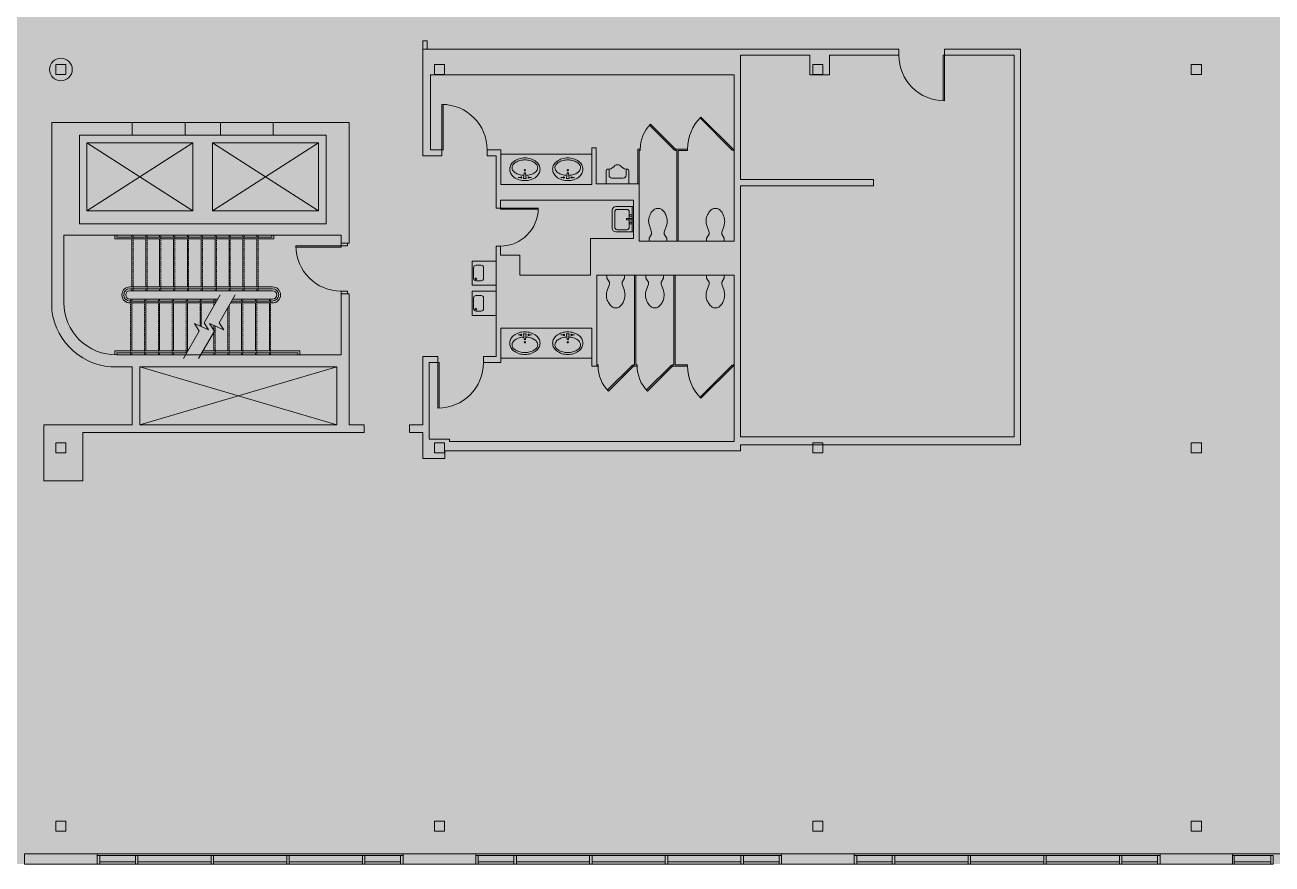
# Model space of a CAD drawing. Header units: inches. Extents: x 41 to 3078, y -575 to 685.
# Drawn here: x 891 to 1880, y -575 to 90 of the extents above; entities that cross this region are included whole.
import ezdxf

# ---------------------------------------------------------------- set-up
doc = ezdxf.new("R2010")
doc.units = ezdxf.units.IN
doc.header["$MEASUREMENT"] = 0
doc.linetypes.add('IMPORT-HIDDEN2', pattern=[0.1875, 0.125, -0.0625])
for name, color, linetype, lineweight in [('8603 Westwood - 2nd Floor - suite 200 230_dwg', 8, 'Continuous', 9), ('A-COLS-EXST', 7, 'Continuous', 9), ('A-DETL-GENF', 92, 'Continuous', 9), ('A-DOOR-EXST', 7, 'Continuous', 9), ('A-EQPM-EXST', 7, 'Continuous', 9), ('A-FLOR-PFIX-EXST', 7, 'Continuous', 9), ('A-FLOR-RISR-EXST', 7, 'IMPORT-HIDDEN2', 9), ('A-FLOR-STRS-EXST', 7, 'Continuous', 9), ('A-FLOR-WDWK-EXST', 7, 'Continuous', 9), ('A-GLAZ-EXST', 7, 'Continuous', 9), ('A-GLAZ-SILL-EXST', 7, 'Continuous', 9), ('A-WALL-DMIS-EXST', 7, 'Continuous', 9), ('A-WALL-FULL-EXST', 7, 'Continuous', 9)]:
    doc.layers.add(name, color=color, linetype=linetype, lineweight=lineweight)

# ---------------------------------------------------------------- blocks, each defined once
blk = doc.blocks.new('8603 Westwood - 2nd Floor - suite 200 230_dwg_SM55-2599820-New Construction - Demolition Plan')
at = {"layer": 'A-DOOR-EXST', "flags": 128}
blk.add_lwpolyline([(1, 35.99), (1, 0), (0, 0), (0, 36)], dxfattribs=at)
at = {"layer": 'A-DOOR-EXST'}
blk.add_arc((0, 0), 36, 360, 90, dxfattribs=at)
blk = doc.blocks.new('8603 Westwood - 2nd Floor - suite 200 230_dwg_SM181-2599822-New Construction - Demolition Plan')
at = {"layer": 'A-FLOR-PFIX-EXST'}
for p, q in [((-3.01, 2.49), (-5.38, 2.49)), ((3, 2.49), (5.37, 2.49))]:
    blk.add_line(p, q, dxfattribs=at)
at = {"layer": 'A-FLOR-PFIX-EXST', "flags": 128}
blk.add_lwpolyline([(1, 1.62), (-1.01, 1.62), (-0.51, 6.14), (0.5, 6.14)], close=True, dxfattribs=at)
at = {"layer": 'A-FLOR-PFIX-EXST'}
for centre, radius, start, end in [((-5.16, 9), 6.86, 165.09171, 179.94553), ((-4.59, 8.84), 7.45, 150.94983, 165.00722), ((-3.6, 8.28), 8.59, 138.12983, 150.91663), ((-6.4, 10.29), 3.76, 172.01313, 190.63747), ((-6.09, 10.22), 4.08, 154.0944, 171.73801), ((-2.43, 7.23), 10.16, 126.70744, 138.13954), ((-5.13, 9.75), 5.16, 138.88434, 153.99046), ((-3.76, 8.56), 6.96, 126.55998, 138.92399), ((-1.34, 5.79), 11.96, 116.48623, 126.73912), ((-2.33, 6.65), 9.35, 116.48913, 126.64354), ((-0.55, 4.23), 13.71, 107.16549, 116.52456), ((-1.13, 4.3), 11.99, 107.96466, 116.56702), ((-0.37, 2), 14.41, 100.41624, 108.02686), ((-0.13, 2.9), 15.11, 98.43075, 107.20364), ((-0.05, 0.34), 16.1, 93.40157, 100.46621), ((-0.01, 2.14), 15.88, 89.98216, 98.46721), ((0, -0.27), 16.72, 86.55459, 93.44541), ((0, 2.14), 15.88, 81.53279, 90.01784), ((0.04, 0.34), 16.1, 79.53379, 86.59843), ((0.12, 2.9), 15.11, 72.79636, 81.56925), ((0.36, 2), 14.41, 71.97314, 79.58376), ((0.54, 4.23), 13.71, 63.47544, 72.83451), ((1.12, 4.3), 11.99, 63.43298, 72.03534), ((2.32, 6.65), 9.35, 53.35646, 63.51087), ((1.33, 5.79), 11.96, 53.26088, 63.51377), ((3.75, 8.56), 6.96, 41.07601, 53.44002), ((2.42, 7.23), 10.16, 41.86046, 53.29256), ((5.12, 9.75), 5.16, 26.00954, 41.11566), ((6.08, 10.22), 4.08, 8.26199, 25.9056), ((3.59, 8.28), 8.59, 29.08337, 41.87017), ((6.39, 10.29), 3.76, 349.36253, 7.98687), ((4.58, 8.84), 7.45, 14.99278, 29.05017), ((5.15, 9), 6.86, 0.05447, 14.90829), ((-5.16, 9.02), 6.86, 180.05447, 194.90829), ((-4.59, 9.18), 7.45, 194.99278, 209.05017), ((-3.6, 9.74), 8.59, 209.08337, 221.87017), ((-5.99, 10.39), 4.19, 190.89537, 208.2417), ((-2.43, 10.78), 10.16, 221.86046, 233.29256), ((-4.95, 10.95), 5.37, 208.3195, 223.02409), ((-3.55, 12.24), 7.27, 222.97294, 234.9845), ((-1.34, 12.22), 11.96, 233.26088, 243.51377), ((-2.14, 14.24), 9.72, 234.90001, 244.79615), ((-0.55, 13.79), 13.71, 243.47544, 252.83451), ((-1, 16.62), 12.36, 244.72039, 253.15131), ((-0.13, 15.12), 15.11, 252.79636, 261.56925), ((-0.3, 18.86), 14.7, 253.09118, 260.59969), ((-3.01, 2.49), 0.5, 360, 180), ((-3.01, 2.49), 0.5, 180, 0), ((-0.04, 20.4), 16.26, 260.55097, 267.56951), ((-0.01, 15.88), 15.88, 261.53279, 270.01784), ((0, 8.25), 0.487, 360, 180), ((0, 8.25), 0.487, 180, 360), ((0, 15.88), 15.88, 269.98216, 278.46721), ((0.03, 20.4), 16.26, 272.43049, 279.44903), ((0.12, 15.12), 15.11, 278.43075, 287.20364), ((3, 2.49), 0.5, 360, 180), ((3, 2.49), 0.5, 180, 360), ((0.3, 18.86), 14.7, 279.40031, 286.90882), ((0.99, 16.62), 12.36, 286.84869, 295.27961), ((0.54, 13.79), 13.71, 287.16549, 296.52456), ((2.13, 14.24), 9.72, 295.20385, 305.09999), ((1.33, 12.22), 11.96, 296.48623, 306.73912), ((3.54, 12.24), 7.27, 305.0155, 317.02706), ((2.42, 10.78), 10.16, 306.70744, 318.13954), ((4.94, 10.95), 5.37, 316.97591, 331.6805), ((5.98, 10.39), 4.19, 331.7583, 349.10463), ((3.59, 9.74), 8.59, 318.12983, 330.91663), ((4.58, 9.18), 7.45, 330.94983, 345.00722), ((5.15, 9.02), 6.86, 345.09171, 359.94553)]:
    blk.add_arc(centre, radius, start, end, dxfattribs=at)
blk = doc.blocks.new('8603 Westwood - 2nd Floor - suite 200 230_dwg_SM181-2599823-New Construction - Demolition Plan')
at = {"layer": 'A-FLOR-PFIX-EXST'}
for p, q in [((-3.01, 2.49), (-5.38, 2.49)), ((3, 2.49), (5.37, 2.49))]:
    blk.add_line(p, q, dxfattribs=at)
at = {"layer": 'A-FLOR-PFIX-EXST', "flags": 128}
blk.add_lwpolyline([(1, 1.62), (-1.01, 1.62), (-0.51, 6.14), (0.5, 6.14)], close=True, dxfattribs=at)
at = {"layer": 'A-FLOR-PFIX-EXST'}
for centre, radius, start, end in [((-5.16, 9), 6.86, 165.09171, 179.94553), ((-4.59, 8.84), 7.45, 150.94983, 165.00722), ((-3.6, 8.28), 8.59, 138.12983, 150.91663), ((-6.4, 10.29), 3.76, 172.01313, 190.63747), ((-6.09, 10.22), 4.08, 154.0944, 171.73801), ((-2.43, 7.23), 10.16, 126.70744, 138.13954), ((-5.13, 9.75), 5.16, 138.88434, 153.99046), ((-3.76, 8.56), 6.96, 126.55998, 138.92399), ((-1.34, 5.79), 11.96, 116.48623, 126.73912), ((-2.33, 6.65), 9.35, 116.48913, 126.64354), ((-0.55, 4.23), 13.71, 107.16549, 116.52456), ((-1.13, 4.3), 11.99, 107.96466, 116.56702), ((-0.37, 2), 14.41, 100.41624, 108.02686), ((-0.13, 2.9), 15.11, 98.43075, 107.20364), ((-0.05, 0.34), 16.1, 93.40157, 100.46621), ((-0.01, 2.14), 15.88, 89.98216, 98.46721), ((0, -0.27), 16.72, 86.55459, 93.44541), ((0, 2.14), 15.88, 81.53279, 90.01784), ((0.04, 0.34), 16.1, 79.53379, 86.59843), ((0.12, 2.9), 15.11, 72.79636, 81.56925), ((0.36, 2), 14.41, 71.97314, 79.58376), ((0.54, 4.23), 13.71, 63.47544, 72.83451), ((1.12, 4.3), 11.99, 63.43298, 72.03534), ((2.32, 6.65), 9.35, 53.35646, 63.51087), ((1.33, 5.79), 11.96, 53.26088, 63.51377), ((3.75, 8.56), 6.96, 41.07601, 53.44002), ((2.42, 7.23), 10.16, 41.86046, 53.29256), ((5.12, 9.75), 5.16, 26.00954, 41.11566), ((6.08, 10.22), 4.08, 8.26199, 25.9056), ((3.59, 8.28), 8.59, 29.08337, 41.87017), ((6.39, 10.29), 3.76, 349.36253, 7.98687), ((4.58, 8.84), 7.45, 14.99278, 29.05017), ((5.15, 9), 6.86, 0.05447, 14.90829), ((-5.16, 9.02), 6.86, 180.05447, 194.90829), ((-4.59, 9.18), 7.45, 194.99278, 209.05017), ((-3.6, 9.74), 8.59, 209.08337, 221.87017), ((-5.99, 10.39), 4.19, 190.89537, 208.2417), ((-2.43, 10.78), 10.16, 221.86046, 233.29256), ((-4.95, 10.95), 5.37, 208.3195, 223.02409), ((-3.55, 12.24), 7.27, 222.97294, 234.9845), ((-1.34, 12.22), 11.96, 233.26088, 243.51377), ((-2.14, 14.24), 9.72, 234.90001, 244.79615), ((-0.55, 13.79), 13.71, 243.47544, 252.83451), ((-1, 16.62), 12.36, 244.72039, 253.15131), ((-0.13, 15.12), 15.11, 252.79636, 261.56925), ((-0.3, 18.86), 14.7, 253.09118, 260.59969), ((-3.01, 2.49), 0.5, 360, 180), ((-3.01, 2.49), 0.5, 180, 0), ((-0.04, 20.4), 16.26, 260.55097, 267.56951), ((-0.01, 15.88), 15.88, 261.53279, 270.01784), ((0, 8.25), 0.487, 360, 180), ((0, 8.25), 0.487, 180, 360), ((0, 15.88), 15.88, 269.98216, 278.46721), ((0.03, 20.4), 16.26, 272.43049, 279.44903), ((0.12, 15.12), 15.11, 278.43075, 287.20364), ((3, 2.49), 0.5, 360, 180), ((3, 2.49), 0.5, 180, 360), ((0.3, 18.86), 14.7, 279.40031, 286.90882), ((0.99, 16.62), 12.36, 286.84869, 295.27961), ((0.54, 13.79), 13.71, 287.16549, 296.52456), ((2.13, 14.24), 9.72, 295.20385, 305.09999), ((1.33, 12.22), 11.96, 296.48623, 306.73912), ((3.54, 12.24), 7.27, 305.0155, 317.02706), ((2.42, 10.78), 10.16, 306.70744, 318.13954), ((4.94, 10.95), 5.37, 316.97591, 331.6805), ((5.98, 10.39), 4.19, 331.7583, 349.10463), ((3.59, 9.74), 8.59, 318.12983, 330.91663), ((4.58, 9.18), 7.45, 330.94983, 345.00722), ((5.15, 9.02), 6.86, 345.09171, 359.94553)]:
    blk.add_arc(centre, radius, start, end, dxfattribs=at)
blk = doc.blocks.new('8603 Westwood - 2nd Floor - suite 200 230_dwg_SM330-2599824-New Construction - Demolition Plan')
at = {"layer": 'A-FLOR-PFIX-EXST', "flags": 128}
blk.add_lwpolyline([(20.61, 18.96), (0.82, -0.82), (0, 0), (19.8, 19.8)], dxfattribs=at)
at = {"layer": 'A-FLOR-PFIX-EXST'}
blk.add_arc((0, 0), 28, 360, 45, dxfattribs=at)
blk = doc.blocks.new('8603 Westwood - 2nd Floor - suite 200 230_dwg_TOILET3-2599825-New Construction - Demolition Plan')
at = {"layer": 'A-FLOR-PFIX-EXST', "flags": 128}
blk.add_lwpolyline([(12.32, -6.84), (7.19, -5.04), (5.59, -5.04), (2.5, -7), (0, -7), (0, 7), (2.5, 7), (5.59, 5.04), (7.19, 5.04), (12.32, 6.84)], dxfattribs=at)
at = {"layer": 'A-FLOR-PFIX-EXST'}
for centre, radius, start, end in [((15.72, -3.12), 10.52, 90, 108.83538), ((16.24, -0.62), 8.05, 71.16462, 93.77544), ((15.16, -6.53), 14.01, 57.64617, 74.75526), ((16.24, -3.98), 11.29, 36.06108, 55.36406), ((20.07, 0), 5.93, 360, 26.70119), ((20.07, 0), 5.93, 333.29881, 0), ((15.72, 3.12), 10.52, 251.16462, 270), ((15.72, 3.12), 10.52, 270, 288.83538), ((15.7, 5.91), 13.2, 284.96262, 301.78382), ((16.24, 3.98), 11.29, 304.63594, 323.93892)]:
    blk.add_arc(centre, radius, start, end, dxfattribs=at)
blk = doc.blocks.new('8603 Westwood - 2nd Floor - suite 200 230_dwg_SM76-2599826-New Construction - Demolition Plan')
blk.add_blockref('8603 Westwood - 2nd Floor - suite 200 230_dwg_TOILET3-2599825-New Construction - Demolition Plan', (0, 0))
blk = doc.blocks.new('8603 Westwood - 2nd Floor - suite 200 230_dwg_SM57-2599827-New Construction - Demolition Plan')
at = {"layer": 'A-FLOR-PFIX-EXST', "flags": 128}
blk.add_lwpolyline([(26.15, 24.74), (0.71, -0.71), (0, 0), (25.46, 25.46)], dxfattribs=at)
at = {"layer": 'A-FLOR-PFIX-EXST'}
blk.add_arc((0, 0), 36, 360, 45, dxfattribs=at)
blk = doc.blocks.new('8603 Westwood - 2nd Floor - suite 200 230_dwg_SM330-2599828-New Construction - Demolition Plan')
at = {"layer": 'A-FLOR-PFIX-EXST', "flags": 128}
blk.add_lwpolyline([(20.61, 18.96), (0.82, -0.82), (0, 0), (19.8, 19.8)], dxfattribs=at)
at = {"layer": 'A-FLOR-PFIX-EXST'}
blk.add_arc((0, 0), 28, 360, 45, dxfattribs=at)
blk = doc.blocks.new('8603 Westwood - 2nd Floor - suite 200 230_dwg_SM76-2599829-New Construction - Demolition Plan')
blk.add_blockref('8603 Westwood - 2nd Floor - suite 200 230_dwg_TOILET3-2599825-New Construction - Demolition Plan', (0, 0))
blk = doc.blocks.new('8603 Westwood - 2nd Floor - suite 200 230_dwg_SM79-2599830-New Construction - Demolition Plan')
at = {"layer": 'A-FLOR-PFIX-EXST'}
blk.add_line((-4.5, 4.55), (4.5, 4.55), dxfattribs=at)
at = {"layer": 'A-FLOR-PFIX-EXST', "flags": 128}
for points in [[(9, 10.37), (9, 0), (-9, 0), (-9, 10.37)], [(-7.88, 11.49), (-6.75, 11.49), (-6.75, 6.8)], [(7.88, 11.49), (6.75, 11.49), (6.75, 6.8)]]:
    blk.add_lwpolyline(points, dxfattribs=at)
at = {"layer": 'A-FLOR-PFIX-EXST'}
for centre, radius, start, end in [((-7.88, 10.37), 1.12, 90, 180), ((-9.05, 19.95), 8.77, 285.17538, 322.1261), ((0, 10.6), 4.5, 61.83304, 118.16696), ((9.05, 19.95), 8.77, 217.8739, 254.82462), ((7.88, 10.37), 1.13, 360, 90), ((-4.5, 6.8), 2.25, 180, 270), ((4.5, 6.8), 2.25, 270, 0)]:
    blk.add_arc(centre, radius, start, end, dxfattribs=at)
blk = doc.blocks.new('8603 Westwood - 2nd Floor - suite 200 230_dwg_SM342-2599831-New Construction - Demolition Plan')
at = {"layer": 'A-FLOR-PFIX-EXST'}
for p, q in [((3.45, -7.2), (3.45, -3.2)), ((5.45, -1.2), (13.81, -1.2)), ((5.45, -9.2), (13.81, -9.2)), ((15.81, -7.2), (15.81, -3.2))]:
    blk.add_line(p, q, dxfattribs=at)
at = {"layer": 'A-FLOR-PFIX-EXST', "flags": 128}
blk.add_lwpolyline([(0, 0), (19.11, 0), (19.11, -19), (0, -19)], close=True, dxfattribs=at)
at = {"layer": 'A-FLOR-PFIX-EXST'}
blk.add_circle((5, -3.08), 0.675, dxfattribs=at)
for centre, start, end in [((5.45, -3.2), 90, 180), ((5.45, -7.2), 180, 270), ((13.81, -3.2), 360, 90), ((13.81, -7.2), 270, 0)]:
    blk.add_arc(centre, 2, start, end, dxfattribs=at)
blk = doc.blocks.new('8603 Westwood - 2nd Floor - suite 200 230_dwg_SM55-2599832-New Construction - Demolition Plan')
at = {"layer": 'A-DOOR-EXST', "flags": 128}
blk.add_lwpolyline([(1, 35.99), (1, 0), (0, 0), (0, 36)], dxfattribs=at)
at = {"layer": 'A-DOOR-EXST'}
blk.add_arc((0, 0), 36, 360, 90, dxfattribs=at)
blk = doc.blocks.new('8603 Westwood - 2nd Floor - suite 200 230_dwg_SM73-2599833-New Construction - Demolition Plan')
at = {"layer": 'A-FLOR-PFIX-EXST'}
for p, q in [((-8.25, 12.89), (-8.25, 5.35)), ((-7, 17), (7, 17)), ((5.79, 14.89), (-6.25, 14.89)), ((7.79, 5.35), (7.79, 12.89)), ((-0.48, 1), (-10, 1)), ((-6.25, 3.35), (-0.48, 3.35)), ((0.52, 3.35), (5.79, 3.35)), ((10, 1), (0.52, 1))]:
    blk.add_line(p, q, dxfattribs=at)
at = {"layer": 'A-FLOR-PFIX-EXST', "flags": 128}
for points in [[(10, 14), (10, 0), (-10, 0), (-10, 14)], [(0.52, 0), (0.52, 5.68), (-0.48, 5.68), (-0.48, 0)]]:
    blk.add_lwpolyline(points, dxfattribs=at)
at = {"layer": 'A-FLOR-PFIX-EXST'}
for centre in [(-2.98, 2.13), (3.03, 2.13)]:
    blk.add_circle(centre, 0.877, dxfattribs=at)
for centre, radius, start, end in [((-7, 14), 3, 90, 180), ((-6.25, 12.89), 2, 90, 180), ((5.79, 12.89), 2, 360, 90), ((7, 14), 3, 360, 90), ((-6.25, 5.35), 2, 180, 270), ((5.79, 5.35), 2, 270, 0)]:
    blk.add_arc(centre, radius, start, end, dxfattribs=at)
blk = doc.blocks.new('8603 Westwood - 2nd Floor - suite 200 230_dwg_SM57-2599835-New Construction - Demolition Plan')
at = {"layer": 'A-FLOR-PFIX-EXST', "flags": 128}
blk.add_lwpolyline([(26.15, 24.74), (0.71, -0.71), (0, 0), (25.46, 25.46)], dxfattribs=at)
at = {"layer": 'A-FLOR-PFIX-EXST'}
blk.add_arc((0, 0), 36, 360, 45, dxfattribs=at)
blk = doc.blocks.new('8603 Westwood - 2nd Floor - suite 200 230_dwg-2280265-New Construction - Demolition Plan')
at = {"layer": 'A-COLS-EXST', "flags": 128}
for points in [[(225.63, 634), (217.63, 634), (217.63, 626), (225.63, 626)], [(525.63, 634), (517.63, 634), (517.63, 626), (525.63, 626)], [(825.63, 634), (817.63, 634), (817.63, 626), (825.63, 626)], [(1125.63, 634), (1117.63, 634), (1117.63, 626), (1125.63, 626)], [(225.63, 334), (217.63, 334), (217.63, 326), (225.63, 326)], [(525.63, 334), (517.63, 334), (517.63, 326), (525.63, 326)], [(825.63, 334), (817.63, 334), (817.63, 326), (825.63, 326)], [(1125.63, 334), (1117.63, 334), (1117.63, 326), (1125.63, 326)], [(225.63, 34), (217.63, 34), (217.63, 26), (225.63, 26)], [(525.63, 34), (517.63, 34), (517.63, 26), (525.63, 26)], [(825.63, 34), (817.63, 34), (817.63, 26), (825.63, 26)], [(1125.63, 34), (1117.63, 34), (1117.63, 26), (1125.63, 26)]]:
    blk.add_lwpolyline(points, close=True, dxfattribs=at)
at = {"layer": 'A-DOOR-EXST', "flags": 128}
for points in [[(278, 588), (320, 588), (320, 577.87), (278, 577.87)], [(390, 588), (348, 588), (348, 577.87), (390, 577.87)]]:
    blk.add_lwpolyline(points, close=True, dxfattribs=at)
for points in [[(448.88, 492.25), (448.88, 490.25), (443.88, 490.25), (443.88, 492.25)], [(448.88, 452.25), (448.88, 454.25), (443.88, 454.25), (443.88, 452.25)]]:
    blk.add_lwpolyline(points, dxfattribs=at)
at = {"layer": 'A-EQPM-EXST'}
for p, q in [((242.25, 571.88), (326.25, 517.88)), ((326.25, 571.88), (242.25, 517.88)), ((341.75, 571.88), (425.75, 517.88)), ((425.75, 571.88), (341.75, 517.88)), ((284.25, 394.13), (440.25, 348.25)), ((440.25, 394.13), (284.25, 348.25))]:
    blk.add_line(p, q, dxfattribs=at)
at = {"layer": 'A-EQPM-EXST', "flags": 128}
for points in [[(326.25, 571.88), (242.25, 571.88), (242.25, 517.88), (326.25, 517.88)], [(341.75, 571.88), (425.75, 571.88), (425.75, 517.88), (341.75, 517.88)]]:
    blk.add_lwpolyline(points, close=True, dxfattribs=at)
at = {"layer": 'A-FLOR-PFIX-EXST', "flags": 128}
for points in [[(678.88, 539.37), (678.88, 566.87), (680.88, 566.87), (680.88, 565.87), (679.88, 565.87), (679.88, 539.37)], [(710.88, 493.87), (710.88, 565.87), (718.38, 565.87), (718.38, 566.87), (708.88, 566.87), (708.88, 565.87), (709.88, 565.87), (709.88, 493.87)], [(755.38, 565.87), (754.38, 565.87), (754.38, 566.87), (755.38, 566.87)], [(677.38, 467), (677.38, 395.87), (678.38, 395.87), (678.38, 394.88), (675.38, 394.88), (675.38, 395.87), (676.38, 395.87), (676.38, 467)], [(707.38, 467), (707.38, 395.87), (706.38, 395.87), (706.38, 394.88), (718.38, 394.88), (718.38, 395.87), (708.38, 395.87), (708.38, 467)], [(646.38, 394.88), (647.38, 394.88), (647.38, 395.87), (646.38, 395.87)], [(755.38, 394.88), (754.38, 394.88), (754.38, 395.87), (755.38, 395.87)]]:
    blk.add_lwpolyline(points, dxfattribs=at)
at = {"layer": 'A-FLOR-RISR-EXST'}
for p, q in [((278.88, 454.63), (278.88, 498.63)), ((289.88, 454.63), (289.88, 498.63)), ((300.88, 454.63), (300.88, 498.63)), ((311.88, 454.63), (311.88, 498.63)), ((322.88, 454.63), (322.88, 498.63)), ((333.88, 454.63), (333.88, 498.63)), ((344.88, 454.63), (344.88, 498.63)), ((355.88, 454.63), (355.88, 498.63)), ((366.88, 454.63), (366.88, 498.63)), ((377.88, 454.63), (377.88, 498.63)), ((276.88, 447.88), (276.88, 403.88)), ((287.88, 447.88), (287.88, 403.88)), ((298.88, 447.88), (298.88, 403.88)), ((309.88, 447.88), (309.88, 403.88)), ((320.88, 447.88), (320.88, 404.6)), ((331.88, 447.88), (331.88, 426.62)), ((342.88, 447.88), (342.88, 442.71)), ((365.88, 447.88), (365.88, 403.88)), ((376.88, 447.88), (376.88, 403.88)), ((387.88, 447.88), (387.88, 403.88)), ((354.88, 442.71), (354.88, 403.88)), ((343.88, 426.62), (343.88, 403.88))]:
    blk.add_line(p, q, dxfattribs=at)
at = {"layer": 'A-FLOR-STRS-EXST'}
for p, q in [((277.88, 497.13), (277.88, 498.63)), ((277.88, 457.63), (277.88, 495.63)), ((288.88, 497.13), (288.88, 498.63)), ((288.88, 457.63), (288.88, 495.63)), ((299.88, 497.13), (299.88, 498.63)), ((299.88, 457.63), (299.88, 495.63)), ((310.88, 497.13), (310.88, 498.63)), ((310.88, 457.63), (310.88, 495.63)), ((321.88, 497.13), (321.88, 498.63)), ((321.88, 457.63), (321.88, 495.63)), ((332.88, 497.13), (332.88, 498.63)), ((332.88, 457.63), (332.88, 495.63)), ((343.88, 497.13), (343.88, 498.63)), ((343.88, 457.63), (343.88, 495.63)), ((354.88, 497.13), (354.88, 498.63)), ((354.88, 457.63), (354.88, 495.63)), ((365.88, 497.13), (365.88, 498.63)), ((365.88, 457.63), (365.88, 495.63)), ((376.88, 497.13), (376.88, 498.63)), ((376.88, 457.63), (376.88, 495.63)), ((389.38, 457.63), (276.38, 457.63)), ((389.38, 456.13), (276.38, 456.13)), ((277.88, 454.63), (277.88, 456.13)), ((288.88, 454.63), (288.88, 456.13)), ((299.88, 454.63), (299.88, 456.13)), ((310.88, 454.63), (310.88, 456.13)), ((321.88, 454.63), (321.88, 456.13)), ((332.88, 454.63), (332.88, 456.13)), ((343.88, 454.63), (343.88, 456.13)), ((354.88, 454.63), (354.88, 456.13)), ((365.88, 454.63), (365.88, 456.13)), ((376.88, 454.63), (376.88, 456.13)), ((276.38, 454.63), (389.38, 454.63)), ((345.86, 447.88), (276.38, 447.88)), ((276.38, 446.38), (344.99, 446.38)), ((276.38, 444.88), (344.13, 444.88)), ((277.88, 447.88), (277.88, 446.38)), ((277.88, 444.88), (277.88, 406.88)), ((288.88, 447.88), (288.88, 446.38)), ((288.88, 444.88), (288.88, 406.88)), ((299.88, 447.88), (299.88, 446.38)), ((299.88, 444.88), (299.88, 406.88)), ((310.88, 447.88), (310.88, 446.38)), ((310.88, 444.88), (310.88, 406.88)), ((321.88, 447.88), (321.88, 446.38)), ((321.88, 444.88), (321.88, 406.88)), ((332.88, 447.88), (332.88, 446.38)), ((332.88, 444.88), (332.88, 426.15)), ((343.88, 447.88), (343.88, 446.38)), ((389.38, 444.88), (356.13, 444.88)), ((389.38, 446.38), (356.99, 446.38)), ((357.86, 447.88), (389.38, 447.88)), ((364.88, 447.88), (364.88, 446.38)), ((364.88, 444.88), (364.88, 406.88)), ((375.88, 447.88), (375.88, 446.38)), ((375.88, 444.88), (375.88, 406.88)), ((386.88, 447.88), (386.88, 446.38)), ((386.88, 444.88), (386.88, 406.88)), ((353.88, 440.98), (353.88, 406.88)), ((342.88, 427.08), (342.88, 423.26)), ((342.88, 421.92), (342.88, 406.88)), ((277.88, 405.38), (277.88, 403.88)), ((288.88, 405.38), (288.88, 403.88)), ((299.88, 405.38), (299.88, 403.88)), ((310.88, 405.38), (310.88, 403.88)), ((342.88, 405.38), (342.88, 403.88)), ((353.88, 405.38), (353.88, 403.88)), ((364.88, 405.38), (364.88, 403.88)), ((375.88, 405.38), (375.88, 403.88)), ((386.88, 405.38), (386.88, 403.88))]:
    blk.add_line(p, q, dxfattribs=at)
at = {"layer": 'A-FLOR-STRS-EXST', "flags": 128}
for points in [[(390.38, 498.63), (390.38, 495.63), (264.38, 495.63), (264.38, 498.63)], [(388.88, 498.63), (388.88, 497.13), (265.88, 497.13), (265.88, 498.63)], [(318.72, 400.88), (331.28, 422.62), (327.43, 428.67), (338.72, 423.46), (335.07, 429.19), (347.81, 451.25)], [(330.72, 400.88), (343.28, 422.62), (339.43, 428.67), (350.72, 423.46), (347.07, 429.19), (359.81, 451.25)], [(322.19, 406.88), (264.38, 406.88), (264.38, 404.13)], [(321.32, 405.38), (265.88, 405.38), (265.88, 404)], [(333.32, 405.38), (409.38, 405.38), (409.38, 403.88)], [(334.19, 406.88), (410.88, 406.88), (410.88, 403.88)]]:
    blk.add_lwpolyline(points, dxfattribs=at)
at = {"layer": 'A-FLOR-STRS-EXST'}
for centre, radius, start, end in [((276.38, 451.25), 6.38, 90, 270), ((276.38, 451.25), 4.88, 90, 270), ((389.38, 451.25), 6.38, 270, 90), ((389.38, 451.25), 4.88, 270, 90), ((276.38, 451.25), 3.38, 90, 270), ((389.38, 451.25), 3.38, 270, 90)]:
    blk.add_arc(centre, radius, start, end, dxfattribs=at)
at = {"layer": 'A-FLOR-WDWK-EXST'}
for p, q in [((642.38, 562.87), (570.38, 562.87)), ((642.38, 401.02), (570.38, 401.02))]:
    blk.add_line(p, q, dxfattribs=at)
at = {"layer": 'A-GLAZ-EXST'}
for p, q in [((252.38, 1.74), (280.63, 1.74)), ((282.63, 1.74), (340.63, 1.74)), ((342.63, 1.74), (400.63, 1.74)), ((460.63, 1.74), (402.63, 1.74)), ((490.88, 1.74), (462.63, 1.74)), ((552.38, 1.74), (580.63, 1.74)), ((582.63, 1.74), (640.63, 1.74)), ((700.63, 1.74), (642.63, 1.74)), ((760.63, 1.74), (702.63, 1.74)), ((790.88, 1.74), (762.63, 1.74)), ((852.38, 1.74), (880.63, 1.74)), ((882.63, 1.74), (940.63, 1.74)), ((942.63, 1.74), (1000.63, 1.74)), ((1060.63, 1.74), (1002.63, 1.74)), ((1090.88, 1.74), (1062.63, 1.74)), ((1180.63, 1.74), (1151.63, 1.74))]:
    blk.add_line(p, q, dxfattribs=at)
at = {"layer": 'A-GLAZ-EXST', "flags": 128}
for points in [[(252.38, 6.74), (252.38, 0), (250.38, 0), (250.38, 6.74)], [(282.63, 6.74), (282.63, 0), (280.63, 0), (280.63, 6.74)], [(342.63, 6.74), (342.63, 0), (340.63, 0), (340.63, 6.74)], [(402.63, 6.74), (402.63, 0), (400.63, 0), (400.63, 6.74)], [(462.63, 6.74), (462.63, 0), (460.63, 0), (460.63, 6.74)], [(492.88, 6.74), (492.88, 0), (490.88, 0), (490.88, 6.74)], [(550.38, 6.74), (550.38, 0), (552.38, 0), (552.38, 6.74)], [(580.63, 6.74), (580.63, 0), (582.63, 0), (582.63, 6.74)], [(640.63, 6.74), (640.63, 0), (642.63, 0), (642.63, 6.74)], [(700.63, 6.74), (700.63, 0), (702.63, 0), (702.63, 6.74)], [(760.63, 6.74), (760.63, 0), (762.63, 0), (762.63, 6.74)], [(790.88, 6.74), (790.88, 0), (792.88, 0), (792.88, 6.74)], [(852.38, 6.74), (852.38, 0), (850.38, 0), (850.38, 6.74)], [(882.63, 6.74), (882.63, 0), (880.63, 0), (880.63, 6.74)], [(942.63, 6.74), (942.63, 0), (940.63, 0), (940.63, 6.74)], [(1002.63, 6.74), (1002.63, 0), (1000.63, 0), (1000.63, 6.74)], [(1062.63, 6.74), (1062.63, 0), (1060.63, 0), (1060.63, 6.74)], [(1092.88, 6.74), (1092.88, 0), (1090.88, 0), (1090.88, 6.74)], [(1151.63, 6.74), (1151.63, 0), (1150.38, 0), (1150.38, 6.74)], [(1182.63, 6.74), (1182.63, 0), (1180.63, 0), (1180.63, 6.74)]]:
    blk.add_lwpolyline(points, close=True, dxfattribs=at)
at = {"layer": 'A-GLAZ-SILL-EXST'}
for p, q in [((250.38, 8), (492.88, 8)), ((280.63, 6.74), (252.38, 6.74)), ((280.63, 0), (252.38, 0)), ((340.63, 6.74), (282.63, 6.74)), ((340.63, 0), (282.63, 0)), ((400.63, 6.74), (342.63, 6.74)), ((400.63, 0), (342.63, 0)), ((402.63, 6.74), (460.63, 6.74)), ((402.63, 0), (460.63, 0)), ((462.63, 6.74), (490.88, 6.74)), ((462.63, 0), (490.88, 0)), ((792.88, 8), (550.38, 8)), ((580.63, 6.74), (552.38, 6.74)), ((580.63, 0), (552.38, 0)), ((640.63, 6.74), (582.63, 6.74)), ((640.63, 0), (582.63, 0)), ((642.63, 6.74), (700.63, 6.74)), ((642.63, 0), (700.63, 0)), ((702.63, 6.74), (760.63, 6.74)), ((702.63, 0), (760.63, 0)), ((762.63, 6.74), (790.88, 6.74)), ((762.63, 0), (790.88, 0)), ((850.38, 8), (1092.88, 8)), ((880.63, 6.74), (852.38, 6.74)), ((880.63, 0), (852.38, 0)), ((940.63, 6.74), (882.63, 6.74)), ((940.63, 0), (882.63, 0)), ((1000.63, 6.74), (942.63, 6.74)), ((1000.63, 0), (942.63, 0)), ((1002.63, 6.74), (1060.63, 6.74)), ((1002.63, 0), (1060.63, 0)), ((1062.63, 6.74), (1090.88, 6.74)), ((1062.63, 0), (1090.88, 0)), ((1150.38, 8), (1359.13, 8)), ((1151.63, 6.74), (1180.63, 6.74)), ((1151.63, 0), (1180.63, 0))]:
    blk.add_line(p, q, dxfattribs=at)
at = {"layer": 'A-WALL-DMIS-EXST', "flags": 128}
blk.add_lwpolyline([(508.5, 646.25), (508.5, 652.75), (512, 652.75), (512, 646.25)], dxfattribs=at)
at = {"layer": 'A-WALL-FULL-EXST', "flags": 128}
for points in [[(513.63, 337.02), (529.63, 337.02), (529.63, 335.02), (755.38, 335.02), (755.38, 467), (646.38, 467), (646.38, 394.88), (642.38, 394.88), (642.38, 425.02), (570.38, 425.02), (570.38, 397.57), (556.5, 397.57), (556.5, 402.45), (566.5, 402.45), (566.5, 490), (570, 490), (570, 482.75), (585.5, 482.75), (585.5, 467), (641.5, 467), (641.5, 496), (675.5, 496), (675.5, 526.5), (570, 526.5), (570, 520), (566.5, 520), (566.5, 561.45), (559.5, 561.45), (559.5, 566.32), (570.38, 566.32), (570.38, 538.87), (642.38, 538.87), (642.38, 567.87), (645.88, 567.87), (645.88, 539.37), (679.88, 539.37), (679.88, 493.87), (755.38, 493.87), (755.38, 625.87), (514.63, 625.87), (514.63, 566.32), (523.5, 566.32), (523.5, 561.45), (508.5, 561.45), (508.5, 646.25), (885.88, 646.25), (885.88, 641.25), (830.75, 641.25), (830.75, 625.75), (815.25, 625.75), (815.25, 641.25), (760.25, 641.25), (760.25, 542.75), (865.75, 542.75), (865.75, 537.75), (760.25, 537.75), (760.25, 338.75)], [(760.25, 338.75), (977.25, 338.75), (977.25, 641.25), (921.88, 641.25), (921.88, 646.25), (982.13, 646.25), (982.13, 332.5)], [(431.75, 507.63), (236.25, 507.63), (236.25, 577.87), (278, 577.87), (278, 588), (214.5, 588), (214.5, 438.94)], [(223.88, 445.12), (223.88, 498.63), (443.88, 498.63), (443.88, 492.25), (450, 492.25), (450, 588), (390, 588), (390, 577.87), (431.75, 577.87), (431.75, 507.63)], [(266.05, 394.13), (278.07, 394.13), (278.07, 348.25), (208, 348.25), (208, 303.75), (239, 303.75), (239, 342.25), (462, 342.25), (462, 348.25), (450, 348.25), (450, 452.25), (443.88, 452.25), (443.88, 403.88), (265.88, 403.88)], [(513.63, 337.12), (513.63, 397.57), (520.5, 397.57), (520.5, 402.45), (508.5, 402.45), (508.5, 348.25), (498, 348.25), (498, 342.25), (508.5, 342.25), (508.5, 321.5), (526, 321.5), (526, 327.75), (760.25, 327.75), (760.25, 332.5), (982.13, 332.5)]]:
    blk.add_lwpolyline(points, dxfattribs=at)
for points in [[(348, 588), (348, 577.87), (320, 577.87), (320, 588)], [(284.25, 348.25), (284.25, 394.13), (440.25, 394.13), (440.25, 348.25)], [(250.38, 8), (250.38, 0), (192.88, 0), (192.88, 8)], [(492.88, 8), (492.88, 0), (550.38, 0), (550.38, 8)], [(792.88, 8), (850.38, 8), (850.38, 0), (792.88, 0)], [(1092.88, 8), (1092.88, 0), (1150.38, 0), (1150.38, 8)]]:
    blk.add_lwpolyline(points, close=True, dxfattribs=at)
at = {"layer": 'A-WALL-FULL-EXST'}
blk.add_circle((221.63, 630), 9, dxfattribs=at)
for radius, start in [(41.25, 180), (51, 186.9524)]:
    blk.add_arc((265.13, 445.12), radius, start, 271.0418, dxfattribs=at)
for name, p, rotation in [('8603 Westwood - 2nd Floor - suite 200 230_dwg_SM55-2599820-New Construction - Demolition Plan', (921.88, 641.25), 180), ('8603 Westwood - 2nd Floor - suite 200 230_dwg_SM73-2599833-New Construction - Demolition Plan', (675.5, 511.25), 90), ('8603 Westwood - 2nd Floor - suite 200 230_dwg_SM76-2599829-New Construction - Demolition Plan', (694.88, 493.87), 90), ('8603 Westwood - 2nd Floor - suite 200 230_dwg_SM76-2599829-New Construction - Demolition Plan', (740.38, 493.87), 90), ('8603 Westwood - 2nd Floor - suite 200 230_dwg_SM342-2599831-New Construction - Demolition Plan', (547.5, 459.01), 90), ('8603 Westwood - 2nd Floor - suite 200 230_dwg_SM342-2599831-New Construction - Demolition Plan', (547.5, 435.01), 90), ('8603 Westwood - 2nd Floor - suite 200 230_dwg_SM181-2599823-New Construction - Demolition Plan', (623.37, 422.02), 180), ('8603 Westwood - 2nd Floor - suite 200 230_dwg_SM330-2599824-New Construction - Demolition Plan', (675.38, 394.88), 180), ('8603 Westwood - 2nd Floor - suite 200 230_dwg_SM330-2599824-New Construction - Demolition Plan', (706.38, 394.88), 180), ('8603 Westwood - 2nd Floor - suite 200 230_dwg_SM57-2599835-New Construction - Demolition Plan', (754.38, 394.88), 180)]:
    blk.add_blockref(name, p, dxfattribs=dict(rotation=rotation))
for name, p in [('8603 Westwood - 2nd Floor - suite 200 230_dwg_SM55-2599820-New Construction - Demolition Plan', (523.5, 566.32)), ('8603 Westwood - 2nd Floor - suite 200 230_dwg_SM181-2599823-New Construction - Demolition Plan', (589.38, 541.87)), ('8603 Westwood - 2nd Floor - suite 200 230_dwg_SM79-2599830-New Construction - Demolition Plan', (662.88, 539.37))]:
    blk.add_blockref(name, p)
at = {"extrusion": (0, 0, -1), "zscale": -1}
for name, p in [('8603 Westwood - 2nd Floor - suite 200 230_dwg_SM330-2599828-New Construction - Demolition Plan', (-708.88, 566.87)), ('8603 Westwood - 2nd Floor - suite 200 230_dwg_SM57-2599827-New Construction - Demolition Plan', (-754.38, 566.87)), ('8603 Westwood - 2nd Floor - suite 200 230_dwg_SM181-2599822-New Construction - Demolition Plan', (-623.37, 541.87))]:
    blk.add_blockref(name, p, dxfattribs=at)
at = {"xscale": 0.8333333333332575, "yscale": 0.8333333333332575, "zscale": 0.8333333333332575, "rotation": 270}
blk.add_blockref('8603 Westwood - 2nd Floor - suite 200 230_dwg_SM55-2599820-New Construction - Demolition Plan', (570, 520), dxfattribs=at)
at = {"extrusion": (0, 0, -1), "zscale": -1}
for name, p, rotation in [('8603 Westwood - 2nd Floor - suite 200 230_dwg_SM55-2599832-New Construction - Demolition Plan', (-443.88, 490.25), 270), ('8603 Westwood - 2nd Floor - suite 200 230_dwg_SM76-2599826-New Construction - Demolition Plan', (-661.38, 467), 270), ('8603 Westwood - 2nd Floor - suite 200 230_dwg_SM76-2599826-New Construction - Demolition Plan', (-692.38, 467), 270), ('8603 Westwood - 2nd Floor - suite 200 230_dwg_SM76-2599826-New Construction - Demolition Plan', (-740.38, 467), 270), ('8603 Westwood - 2nd Floor - suite 200 230_dwg_SM181-2599822-New Construction - Demolition Plan', (-589.38, 422.02), 180), ('8603 Westwood - 2nd Floor - suite 200 230_dwg_SM55-2599832-New Construction - Demolition Plan', (-520.5, 397.57), 180)]:
    blk.add_blockref(name, p, dxfattribs=dict(at, rotation=rotation))

msp = doc.modelspace()

# ---------------------------------------------------------------- hatches: boundary and pattern name
at = {"layer": 'A-DETL-GENF'}
h = msp.add_hatch(color=9, dxfattribs=at)
h.paths.add_polyline_path([(2561.5, -574.97), (2355, 47.27), (2360.39, 47.51), (2365.73, 48.24), (2370.99, 49.44), (2376.13, 51.1), (2381.09, 53.22), (2385.84, 55.78), (2390.34, 58.75), (2394.56, 62.12), (2398.46, 65.85), (2402.01, 69.91), (2405.18, 74.27), (2407.95, 78.91), (2410.29, 83.77), (2412.18, 88.82), (2413.62, 94.02), (2414.58, 99.33), (2415.07, 104.7), (2415.07, 110.1), (2414.58, 115.47), (2413.62, 120.78), (2412.18, 125.98), (2410.29, 131.03), (2407.95, 135.89), (2405.18, 140.52), (2402.01, 144.89), (2398.46, 148.95), (2394.56, 152.68), (2390.34, 156.04), (2385.84, 159.02), (2381.09, 161.57), (2376.13, 163.69), (2370.99, 165.36), (2365.73, 166.56), (2360.39, 167.29), (2355, 167.53), (2314, 167.53), (2324, 137.54), (2059.37, 137.54), (2059.37, 134.04), (1746.22, 134.04), (1746.22, 137.54), (1710.22, 137.54), (1710.22, 134.04), (1697.37, 134.04), (1697.37, 137.54), (1695.37, 137.54), (1695.37, 134.04), (1245.62, 134.04), (1245.62, 137.54), (778.9, 137.54), (778.9, 230.67), (557.93, 230.67), (513.37, 364.64), (510.85, 372.86), (508.8, 381.22), (507.23, 389.68), (506.15, 398.22), (505.56, 406.8), (505.46, 415.41), (505.85, 424), (506.73, 432.56), (508.1, 441.06), (509.96, 449.46), (512.29, 457.74), (515.09, 465.88), (518.35, 473.84), (522.07, 481.6), (526.22, 489.14), (530.79, 496.43), (535.78, 503.45), (541.15, 510.16), (546.9, 516.56), (553.01, 522.62), (559.46, 528.33), (566.22, 533.65), (573.27, 538.58), (580.59, 543.1), (588.16, 547.19), (595.96, 550.84), (603.94, 554.04), (612.1, 556.78), (620.4, 559.04), (628.82, 560.83), (637.32, 562.14), (645.89, 562.95), (654.49, 563.28), (682.08, 563.28), (641.5, 685.04), (278.25, 685.04), (466, 121.79), (612.87, 121.79), (612.87, 13.04), (502.25, 13.04), (496.87, 12.79), (491.53, 12.07), (486.29, 10.87), (481.17, 9.21), (476.21, 7.09), (471.47, 4.54), (466.98, 1.58), (462.77, -1.78), (458.88, -5.5), (455.34, -9.56), (452.17, -13.91), (449.41, -18.53), (447.08, -23.38), (445.18, -28.42), (443.75, -33.61), (442.79, -38.91), (442.31, -44.27), (442.31, -49.66), (442.79, -55.02), (443.75, -60.32), (445.18, -65.51), (447.08, -70.55), (449.41, -75.4), (452.17, -80.02), (455.34, -84.37), (458.88, -88.43), (462.77, -92.15), (466.98, -95.51), (471.47, -98.47), (476.21, -101.02), (481.17, -103.14), (486.29, -104.8), (491.53, -106), (496.87, -106.72), (502.25, -106.96), (616.37, -106.96), (616.37, -214.96), (578.25, -214.96), (698.25, -574.97), (1879.87, -574.97)], flags=0)
h.paths.add_polyline_path([(1210.25, 126.54), (1206.75, 126.54), (1206.75, 134.04), (1210.25, 134.04), (1210.25, 132.52)], flags=0)

# ---------------------------------------------------------------- block references
at = {"layer": '8603 Westwood - 2nd Floor - suite 200 230_dwg', "color": 7}
msp.add_blockref('8603 Westwood - 2nd Floor - suite 200 230_dwg-2280265-New Construction - Demolition Plan', (698.25, -574.96), dxfattribs=at)

doc.saveas('drawing.dxf')
